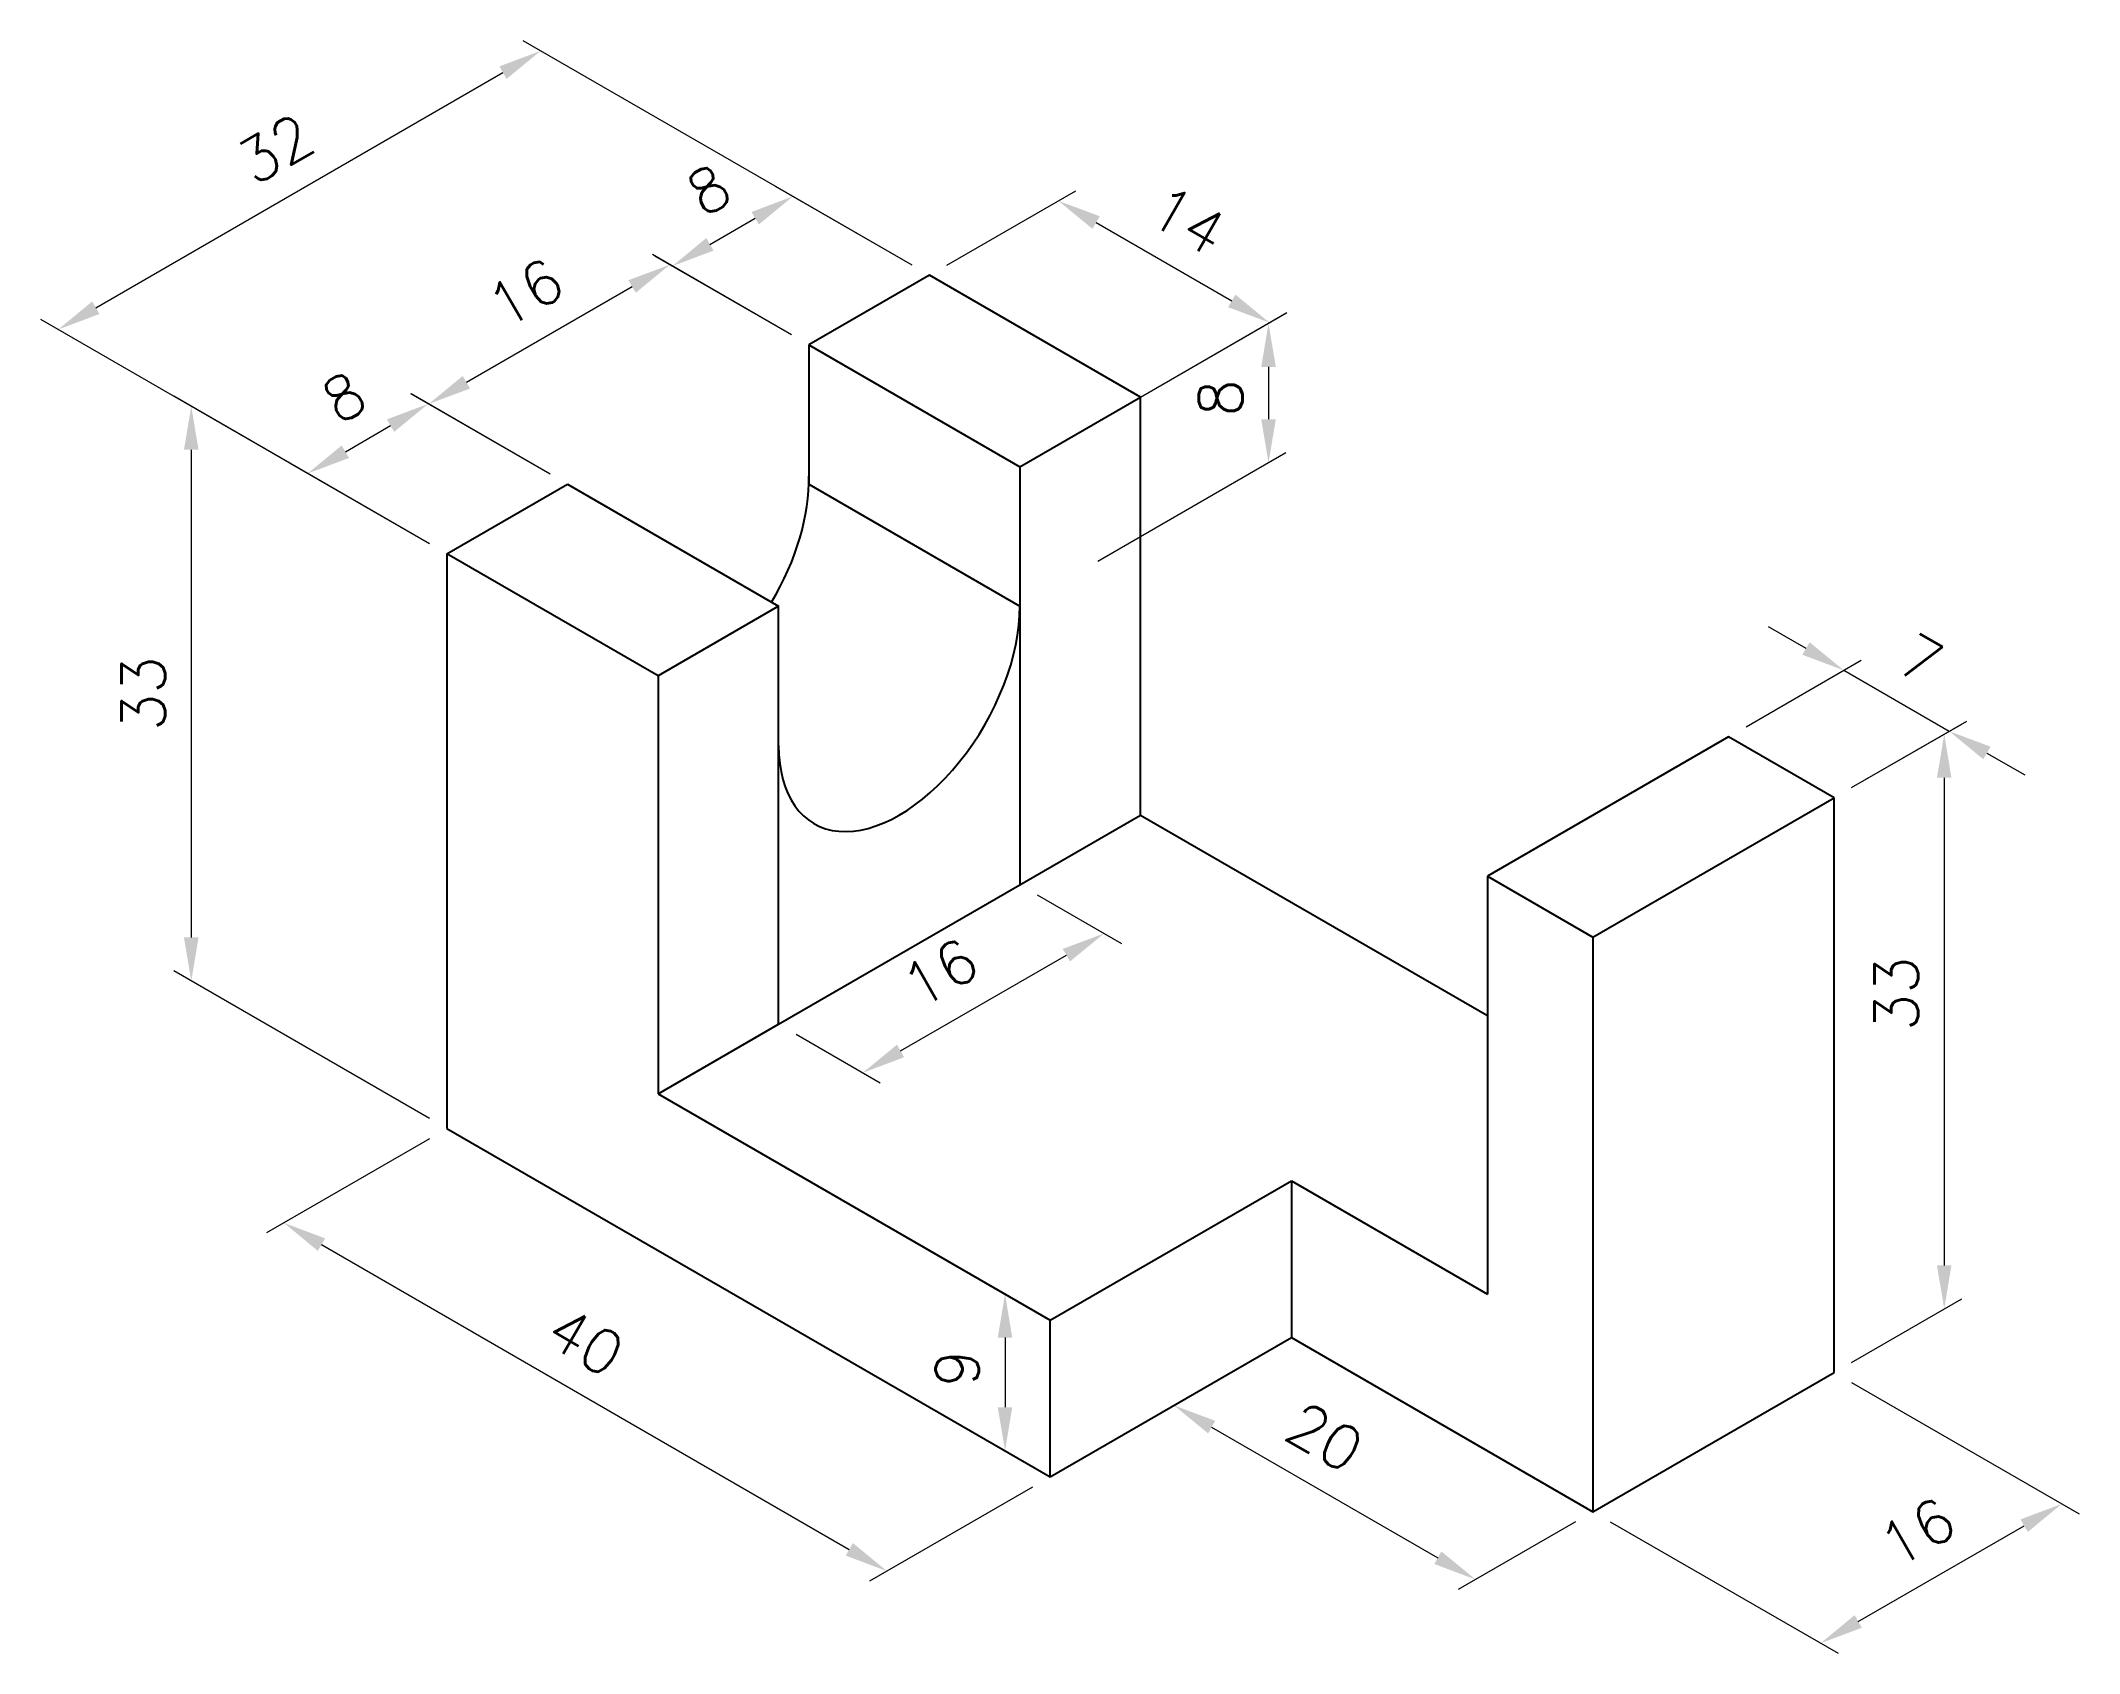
# Model space of a CAD drawing. Header units: millimetres. Extents: x 697 to 5751, y 1639 to 2288.
# Drawn here: x 697.1 to 814.2, y 1638.6 to 1731.2 of the extents above.
import ezdxf

# ---------------------------------------------------------------- set-up
doc = ezdxf.new("R2010")
doc.units = ezdxf.units.MM
doc.layers.add('CONTORNO 1', color=3, linetype='Continuous', lineweight=25)
doc.layers.add('COTA', color=1, linetype='Continuous', lineweight=13)
doc.styles.add('ROMANS', font='romans.shx')
doc.dimstyles.new('Padrão', dxfattribs={"dimtxt": 2.5, "dimasz": 2.5, "dimexe": 1, "dimexo": 1, "dimgap": 1.5, "dimtad": 1, "dimdsep": 46, "dimtxsty": 'ROMANS', "dimblk1": 'ARCHTICK', "dimblk2": 'OBLIQUE', "dimcen": 2.5, "dimclrd": 1, "dimclre": 1, "dimclrt": 2, "dimadec": 0, "dimazin": 2, "dimtfac": 1, "dimtmove": 0, "dimatfit": 3, "dimfxl": 0, "dimlwd": -1, "dimlwe": -1, "dimarcsym": 0})

# ---------------------------------------------------------------- blocks, each defined once
blk = doc.blocks.new('*D7')
at = {"layer": 'COTA', "color": 1}
for p, q in [((798.48, 1696.27), (796.32, 1697.52)), ((795.04, 1691.78), (801.65, 1695.6)), ((800.65, 1695.02), (806.71, 1691.52)), ((801.1, 1688.28), (807.71, 1692.1)), ((808.87, 1690.27), (811.04, 1689.02))]:
    blk.add_line(p, q, dxfattribs=at)
for points in [[(798.69, 1696.63), (798.27, 1695.91), (800.65, 1695.02)], [(809.08, 1690.63), (808.66, 1689.91), (806.71, 1691.52)]]:
    blk.add_solid(points, dxfattribs=at)
at = {"layer": 'Defpoints', "color": 0}
for p in [(794.04, 1691.2), (806.71, 1691.52), (800.1, 1687.7)]:
    blk.add_point(p, dxfattribs=at)
at = {"layer": 'COTA', "color": 2, "insert": (805.05, 1695.65), "char_height": 2.5, "attachment_point": 5, "rotation": 330, "style": 'ROMANS'}
blk.add_mtext('7', dxfattribs=at)
blk = doc.blocks.new('_ArchTick')
at = {"color": 0, "linetype": 'ByBlock', "const_width": 0.15}
blk.add_lwpolyline([(-0.5, -0.5), (0.5, 0.5)], dxfattribs=at)
blk = doc.blocks.new('_Oblique')
at = {"color": 0, "linetype": 'ByBlock', "lineweight": -2}
blk.add_line((-0.5, -0.5), (0.5, 0.5), dxfattribs=at)
blk = doc.blocks.new('*D8')
at = {"layer": 'COTA', "color": 1}
for p, q in [((801.1, 1688.28), (807.42, 1691.93)), ((806.42, 1688.85), (806.42, 1660.85)), ((801.1, 1655.28), (807.42, 1658.93))]:
    blk.add_line(p, q, dxfattribs=at)
for points in [[(806, 1688.85), (806.83, 1688.85), (806.42, 1691.35)], [(806, 1660.85), (806.83, 1660.85), (806.42, 1658.35)]]:
    blk.add_solid(points, dxfattribs=at)
at = {"layer": 'Defpoints', "color": 0}
for p in [(800.1, 1687.7), (806.42, 1658.35), (800.1, 1654.7)]:
    blk.add_point(p, dxfattribs=at)
at = {"layer": 'COTA', "color": 2, "insert": (803.67, 1676.44), "char_height": 2.5, "attachment_point": 5, "rotation": 90, "style": 'ROMANS'}
blk.add_mtext('33', dxfattribs=at)
blk = doc.blocks.new('*D9')
at = {"layer": 'COTA', "color": 1}
for p, q in [((801.1, 1654.12), (814.17, 1646.58)), ((787.24, 1646.12), (800.32, 1638.58)), ((801.48, 1640.4), (811.01, 1645.9))]:
    blk.add_line(p, q, dxfattribs=at)
for points in [[(810.8, 1646.26), (811.22, 1645.54), (813.17, 1647.15)], [(801.27, 1640.76), (801.69, 1640.04), (799.32, 1639.15)]]:
    blk.add_solid(points, dxfattribs=at)
at = {"layer": 'Defpoints', "color": 0}
for p in [(800.1, 1654.7), (786.24, 1646.7), (813.17, 1647.15)]:
    blk.add_point(p, dxfattribs=at)
at = {"layer": 'COTA', "color": 2, "insert": (804.87, 1645.53), "char_height": 2.5, "attachment_point": 5, "rotation": 30, "style": 'ROMANS'}
blk.add_mtext('16', dxfattribs=at)
blk = doc.blocks.new('*D10')
at = {"layer": 'COTA', "color": 1}
for p, q in [((767.92, 1656.12), (761.18, 1652.23)), ((764.34, 1651.56), (777.33, 1644.06)), ((785.24, 1646.12), (778.5, 1642.23))]:
    blk.add_line(p, q, dxfattribs=at)
for points in [[(764.55, 1651.92), (764.14, 1651.2), (762.18, 1652.81)], [(777.54, 1644.42), (777.13, 1643.7), (779.5, 1642.81)]]:
    blk.add_solid(points, dxfattribs=at)
at = {"layer": 'Defpoints', "color": 0}
for p in [(768.92, 1656.7), (786.24, 1646.7), (779.5, 1642.81)]:
    blk.add_point(p, dxfattribs=at)
at = {"layer": 'COTA', "color": 2, "insert": (770.84, 1650.98), "char_height": 2.5, "attachment_point": 5, "rotation": 330, "style": 'ROMANS'}
blk.add_mtext('20', dxfattribs=at)
blk = doc.blocks.new('*D11')
at = {"layer": 'COTA', "color": 1}
for p, q in [((754.06, 1658.28), (751.48, 1659.77)), ((752.48, 1656.7), (752.48, 1652.7)), ((754.06, 1649.28), (751.48, 1650.77))]:
    blk.add_line(p, q, dxfattribs=at)
for points in [[(752.06, 1656.7), (752.89, 1656.7), (752.48, 1659.2)], [(752.06, 1652.7), (752.89, 1652.7), (752.48, 1650.2)]]:
    blk.add_solid(points, dxfattribs=at)
at = {"layer": 'Defpoints', "color": 0}
for p in [(755.06, 1657.7), (752.48, 1650.2), (755.06, 1648.7)]:
    blk.add_point(p, dxfattribs=at)
at = {"layer": 'COTA', "color": 2, "insert": (749.73, 1654.94), "char_height": 2.5, "attachment_point": 5, "rotation": 90, "style": 'ROMANS'}
blk.add_mtext('9', dxfattribs=at)
blk = doc.blocks.new('*D12')
at = {"layer": 'COTA', "color": 1}
for p, q in [((719.42, 1668.12), (710.06, 1662.72)), ((713.22, 1662.04), (743.53, 1644.54)), ((754.06, 1648.12), (744.7, 1642.72))]:
    blk.add_line(p, q, dxfattribs=at)
for points in [[(713.43, 1662.4), (713.01, 1661.68), (711.06, 1663.29)], [(743.74, 1644.9), (743.33, 1644.18), (745.7, 1643.29)]]:
    blk.add_solid(points, dxfattribs=at)
at = {"layer": 'Defpoints', "color": 0}
for p in [(720.42, 1668.7), (755.06, 1648.7), (745.7, 1643.29)]:
    blk.add_point(p, dxfattribs=at)
at = {"layer": 'COTA', "color": 2, "insert": (728.38, 1656.47), "char_height": 2.5, "attachment_point": 5, "rotation": 330, "style": 'ROMANS'}
blk.add_mtext('40', dxfattribs=at)
blk = doc.blocks.new('*D13')
at = {"layer": 'COTA', "color": 1}
for p, q in [((719.42, 1702.28), (704.74, 1710.76)), ((705.74, 1707.68), (705.74, 1679.68)), ((719.42, 1669.28), (704.74, 1677.76))]:
    blk.add_line(p, q, dxfattribs=at)
for points in [[(705.32, 1707.68), (706.16, 1707.68), (705.74, 1710.18)], [(705.32, 1679.68), (706.16, 1679.68), (705.74, 1677.18)]]:
    blk.add_solid(points, dxfattribs=at)
at = {"layer": 'Defpoints', "color": 0}
for p in [(720.42, 1701.7), (705.74, 1677.18), (720.42, 1668.7)]:
    blk.add_point(p, dxfattribs=at)
at = {"layer": 'COTA', "color": 2, "insert": (702.99, 1693.68), "char_height": 2.5, "attachment_point": 5, "rotation": 90, "style": 'ROMANS'}
blk.add_mtext('33', dxfattribs=at)
blk = doc.blocks.new('*D14')
at = {"layer": 'COTA', "color": 1}
for p, q in [((754.33, 1682.12), (759.17, 1679.33)), ((746.48, 1673.16), (756, 1678.66)), ((740.48, 1674.12), (745.31, 1671.33))]:
    blk.add_line(p, q, dxfattribs=at)
for points in [[(755.79, 1679.02), (756.21, 1678.3), (758.17, 1679.91)], [(746.27, 1673.52), (746.68, 1672.8), (744.31, 1671.91)]]:
    blk.add_solid(points, dxfattribs=at)
at = {"layer": 'Defpoints', "color": 0}
for p in [(753.33, 1682.7), (758.17, 1679.91), (739.48, 1674.7)]:
    blk.add_point(p, dxfattribs=at)
at = {"layer": 'COTA', "color": 2, "insert": (748.75, 1677.65), "char_height": 2.5, "attachment_point": 5, "rotation": 30, "style": 'ROMANS'}
blk.add_mtext('16', dxfattribs=at)
blk = doc.blocks.new('*D15')
at = {"layer": 'COTA', "color": 1}
for p, q in [((757.8, 1709.28), (768.61, 1715.52)), ((767.61, 1712.44), (767.61, 1709.44)), ((757.8, 1701.28), (768.61, 1707.52))]:
    blk.add_line(p, q, dxfattribs=at)
for points in [[(767.19, 1712.44), (768.03, 1712.44), (767.61, 1714.94)], [(767.19, 1709.44), (768.03, 1709.44), (767.61, 1706.94)]]:
    blk.add_solid(points, dxfattribs=at)
at = {"layer": 'Defpoints', "color": 0}
for p in [(756.8, 1708.7), (767.61, 1706.94), (756.8, 1700.7)]:
    blk.add_point(p, dxfattribs=at)
at = {"layer": 'COTA', "color": 2, "insert": (764.86, 1710.66), "char_height": 2.5, "attachment_point": 5, "rotation": 90, "style": 'ROMANS'}
blk.add_mtext('8', dxfattribs=at)
blk = doc.blocks.new('*D16')
at = {"layer": 'COTA', "color": 1}
for p, q in [((749.14, 1718.28), (756.54, 1722.56)), ((757.71, 1720.73), (765.5, 1716.23)), ((761.26, 1711.28), (768.67, 1715.56))]:
    blk.add_line(p, q, dxfattribs=at)
for points in [[(757.92, 1721.09), (757.5, 1720.37), (755.54, 1721.98)], [(765.71, 1716.59), (765.29, 1715.87), (767.67, 1714.98)]]:
    blk.add_solid(points, dxfattribs=at)
at = {"layer": 'Defpoints', "color": 0}
for p in [(748.14, 1717.7), (767.67, 1714.98), (760.26, 1710.7)]:
    blk.add_point(p, dxfattribs=at)
at = {"layer": 'COTA', "color": 2, "insert": (762.98, 1720.86), "char_height": 2.5, "attachment_point": 5, "rotation": 330, "style": 'ROMANS'}
blk.add_mtext('14', dxfattribs=at)
blk = doc.blocks.new('*D17')
at = {"layer": 'COTA', "color": 1}
for p, q in [((747.14, 1718.28), (739.29, 1722.81)), ((735.53, 1719.48), (738.13, 1720.98)), ((740.21, 1714.28), (732.37, 1718.81))]:
    blk.add_line(p, q, dxfattribs=at)
for points in [[(737.92, 1721.34), (738.34, 1720.62), (740.29, 1722.23)], [(735.32, 1719.84), (735.74, 1719.12), (733.37, 1718.23)]]:
    blk.add_solid(points, dxfattribs=at)
at = {"layer": 'Defpoints', "color": 0}
for p in [(740.29, 1722.23), (748.14, 1717.7), (741.21, 1713.7)]:
    blk.add_point(p, dxfattribs=at)
at = {"layer": 'COTA', "color": 2, "insert": (735.46, 1722.61), "char_height": 2.5, "attachment_point": 5, "rotation": 30, "style": 'ROMANS'}
blk.add_mtext('8', dxfattribs=at)
blk = doc.blocks.new('*D18')
at = {"layer": 'COTA', "color": 1}
for p, q in [((726.35, 1706.28), (718.35, 1710.9)), ((714.59, 1707.57), (717.18, 1709.07)), ((719.42, 1702.28), (711.42, 1706.9))]:
    blk.add_line(p, q, dxfattribs=at)
for points in [[(716.98, 1709.43), (717.39, 1708.71), (719.35, 1710.32)], [(714.38, 1707.93), (714.8, 1707.21), (712.42, 1706.32)]]:
    blk.add_solid(points, dxfattribs=at)
at = {"layer": 'Defpoints', "color": 0}
for p in [(719.35, 1710.32), (727.35, 1705.7), (720.42, 1701.7)]:
    blk.add_point(p, dxfattribs=at)
at = {"layer": 'COTA', "color": 2, "insert": (714.51, 1710.7), "char_height": 2.5, "attachment_point": 5, "rotation": 30, "style": 'ROMANS'}
blk.add_mtext('8', dxfattribs=at)
blk = doc.blocks.new('*D19')
at = {"layer": 'COTA', "color": 1}
for p, q in [((740.21, 1714.28), (732.23, 1718.89)), ((721.54, 1711.56), (731.06, 1717.06)), ((726.35, 1706.28), (718.37, 1710.89))]:
    blk.add_line(p, q, dxfattribs=at)
for points in [[(730.85, 1717.42), (731.27, 1716.7), (733.23, 1718.31)], [(721.33, 1711.92), (721.75, 1711.2), (719.37, 1710.31)]]:
    blk.add_solid(points, dxfattribs=at)
at = {"layer": 'Defpoints', "color": 0}
for p in [(733.23, 1718.31), (741.21, 1713.7), (727.35, 1705.7)]:
    blk.add_point(p, dxfattribs=at)
at = {"layer": 'COTA', "color": 2, "insert": (724.93, 1716.69), "char_height": 2.5, "attachment_point": 5, "rotation": 30, "style": 'ROMANS'}
blk.add_mtext('16', dxfattribs=at)
blk = doc.blocks.new('*D20')
at = {"layer": 'COTA', "color": 1}
for p, q in [((747.14, 1718.28), (724.81, 1731.17)), ((700.26, 1715.84), (723.64, 1729.34)), ((719.42, 1702.28), (697.1, 1715.17))]:
    blk.add_line(p, q, dxfattribs=at)
for points in [[(723.44, 1729.7), (723.85, 1728.98), (725.81, 1730.59)], [(700.05, 1716.2), (700.47, 1715.48), (698.1, 1714.59)]]:
    blk.add_solid(points, dxfattribs=at)
at = {"layer": 'Defpoints', "color": 0}
for p in [(725.81, 1730.59), (748.14, 1717.7), (720.42, 1701.7)]:
    blk.add_point(p, dxfattribs=at)
at = {"layer": 'COTA', "color": 2, "insert": (710.58, 1724.97), "char_height": 2.5, "attachment_point": 5, "rotation": 30, "style": 'ROMANS'}
blk.add_mtext('32', dxfattribs=at)

msp = doc.modelspace()

# ---------------------------------------------------------------- linework, layer by layer
at = {"layer": 'CONTORNO 1'}
for p, q in [((748.137, 1717.701), (741.208, 1713.701)), ((760.261, 1710.701), (748.137, 1717.701)), ((741.208, 1713.701), (753.333, 1706.701)), ((741.208, 1713.701), (741.208, 1705.701)), ((753.333, 1706.701), (760.261, 1710.701)), ((760.261, 1686.701), (760.261, 1710.701)), ((753.333, 1706.701), (753.333, 1682.701)), ((720.424, 1701.701), (727.352, 1705.701)), ((727.352, 1705.701), (739.476, 1698.701)), ((741.208, 1705.701), (753.333, 1698.701)), ((732.548, 1694.701), (720.424, 1701.701)), ((720.424, 1701.701), (720.424, 1668.701)), ((739.476, 1698.701), (732.548, 1694.701)), ((739.476, 1674.701), (739.476, 1698.701)), ((732.548, 1694.701), (732.548, 1670.701)), ((794.036, 1691.201), (780.179, 1683.201)), ((800.098, 1687.701), (794.036, 1691.201)), ((786.242, 1679.701), (800.098, 1687.701)), ((800.098, 1654.701), (800.098, 1687.701)), ((753.333, 1682.701), (760.261, 1686.701)), ((760.261, 1686.701), (780.179, 1675.201)), ((739.476, 1674.701), (753.333, 1682.701)), ((753.333, 1682.701), (753.333, 1682.701)), ((780.179, 1683.201), (786.242, 1679.701)), ((780.179, 1683.201), (780.179, 1659.201)), ((786.242, 1679.701), (786.242, 1646.701)), ((732.548, 1670.701), (739.476, 1674.701)), ((732.548, 1670.701), (755.065, 1657.701)), ((720.424, 1668.701), (755.065, 1648.701)), ((755.065, 1657.701), (768.921, 1665.701)), ((768.921, 1665.701), (768.921, 1656.701)), ((768.921, 1665.701), (780.179, 1659.201)), ((755.065, 1648.701), (755.065, 1657.701)), ((755.065, 1648.701), (768.921, 1656.701)), ((768.921, 1656.701), (786.242, 1646.701)), ((786.242, 1646.701), (800.098, 1654.701))]:
    msp.add_line(p, q, dxfattribs=at)
for centre, start_param, end_param in [((734.283, 1701.953), 7.8316223, 8.6665188), ((746.404, 1694.701), 5.4977871, 8.6393798)]:
    msp.add_ellipse(centre, major_axis=(-4.899, -8.485), ratio=0.5773503, start_param=start_param, end_param=end_param, dxfattribs=at)

# ---------------------------------------------------------------- dimensions: what is measured, and where the dimension line sits
at = {"layer": 'COTA'}
for p1, p2, distance, picture, middle in [((720.424, 1701.701), (748.137, 1717.701), 22.327, '*D20', (710.578, 1724.973)), ((748.137, 1717.701), (760.261, 1710.701), 7.407, '*D16', (762.981, 1720.859)), ((727.352, 1705.701), (741.208, 1713.701), 7.98, '*D19', (724.925, 1716.69)), ((720.424, 1701.701), (720.424, 1668.701), -14.683, '*D13', (702.991, 1693.678)), ((794.036, 1691.201), (800.098, 1687.701), 6.61, '*D7', (805.052, 1695.649)), ((786.242, 1646.701), (800.098, 1654.701), -13.074, '*D9', (804.869, 1645.535))]:
    dim = msp.add_aligned_dim(p1=p1, p2=p2, distance=distance, dimstyle='Padrão', dxfattribs=at)
    dim.commit()
    dim.dimension.update_dxf_attribs({"geometry": picture, "text_midpoint": middle})
for base, p1, p2, angle, picture, middle in [((740.295, 1722.229), (741.208, 1713.701), (748.137, 1717.701), 30, '*D17', (736.831, 1720.229)), ((767.61, 1706.944), (756.797, 1708.701), (756.797, 1700.701), 270, '*D15', (767.61, 1710.658)), ((719.35, 1710.321), (720.424, 1701.701), (727.352, 1705.701), 30, '*D18', (715.886, 1708.321)), ((806.417, 1658.349), (800.098, 1687.701), (800.098, 1654.701), 270, '*D8', (806.417, 1676.437)), ((758.166, 1679.911), (739.476, 1674.701), (753.333, 1682.701), 30, '*D14', (750.125, 1675.268)), ((745.698, 1643.294), (720.424, 1668.701), (755.065, 1648.701), 330, '*D12', (727.003, 1654.088)), ((752.476, 1650.196), (755.065, 1657.701), (755.065, 1648.701), 270, '*D11', (752.476, 1654.937)), ((779.499, 1642.808), (768.921, 1656.701), (786.242, 1646.701), 330, '*D10', (769.464, 1648.602))]:
    dim = msp.add_linear_dim(base=base, p1=p1, p2=p2, angle=angle, dimstyle='Padrão', dxfattribs=at)
    dim.commit()
    dim.dimension.update_dxf_attribs({"geometry": picture, "text_midpoint": middle, "dimtype": 161})

doc.saveas('drawing.dxf')
